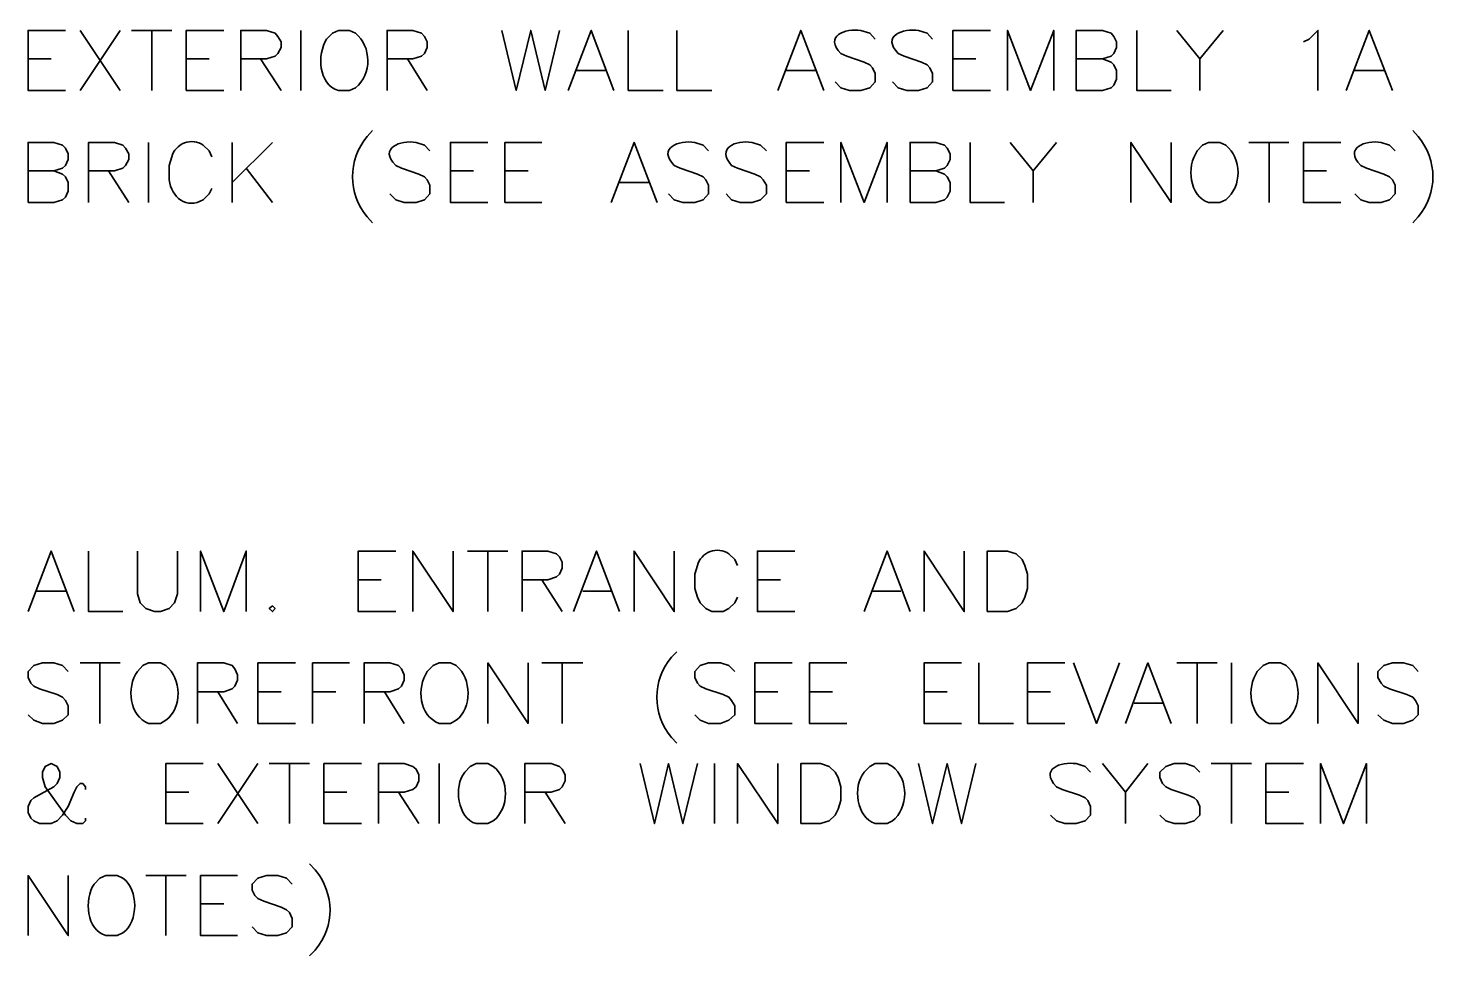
# Model space of a CAD drawing. Header units: inches. Extents: x 5 to 516, y -193 to 129.
# Drawn here: x 373.025 to 375.938, y -39.057 to -37.132 of the extents above; entities that cross this region are included whole.
import ezdxf

# ---------------------------------------------------------------- set-up
doc = ezdxf.new("R2010")
doc.units = ezdxf.units.IN
doc.header["$MEASUREMENT"] = 0
doc.layers.add('PDF5_Geometry', color=7, linetype='Continuous')

msp = doc.modelspace()

# ---------------------------------------------------------------- linework, layer by layer
at = {"layer": 'PDF5_Geometry', "lineweight": 35}
for points in [[(373.1032531, -37.2612317), (373.0254753, -37.2612317), (373.0254753, -37.1367873), (373.1032531, -37.1367873)], [(373.1332527, -37.1367878), (373.216586, -37.2612323)], [(373.216586, -37.1367878), (373.1332527, -37.2612323)], [(373.2399195, -37.1367878), (373.3232529, -37.1367878)], [(373.2821423, -37.1367878), (373.2821423, -37.2612323)], [(373.4310306, -37.2612317), (373.3532528, -37.2612317), (373.3532528, -37.1367873), (373.4310306, -37.1367873)], [(373.4665861, -37.2612317), (373.4665861, -37.1367873), (373.5199194, -37.1367873), (373.5376972, -37.1423429), (373.5432527, -37.1490095), (373.5499194, -37.1601206), (373.5499194, -37.1723429), (373.5432527, -37.1845651), (373.5376972, -37.1901206), (373.5199194, -37.1956762), (373.4665861, -37.1956762)], [(373.5910311, -37.1367878), (373.5910311, -37.2612323)], [(373.7043641, -37.1423434), (373.6921419, -37.1367878), (373.6688085, -37.1367878), (373.6565863, -37.1423434), (373.6443641, -37.1545656)], [(373.7699195, -37.2612317), (373.7699195, -37.1367873), (373.8232528, -37.1367873), (373.8410306, -37.1423429), (373.8476973, -37.1490095), (373.8532528, -37.1601206), (373.8532528, -37.1723429), (373.8476973, -37.1845651), (373.8410306, -37.1901206), (373.8232528, -37.1956762), (373.7699195, -37.1956762)], [(374.0076978, -37.1367878), (374.0376978, -37.2612323), (374.0676978, -37.1367878), (374.0976978, -37.2612323), (374.1276978, -37.1367878)], [(374.1454756, -37.2612317), (374.1932534, -37.1367873), (374.2399201, -37.2612317)], [(374.2699195, -37.1367878), (374.2699195, -37.2612323), (374.3421418, -37.2612323)], [(374.3710311, -37.1367878), (374.3710311, -37.2612323), (374.4432533, -37.2612323)], [(374.57992, -37.2612317), (374.6276977, -37.1367873), (374.6754755, -37.2612317)], [(374.7821424, -37.1545649), (374.7710313, -37.1423427), (374.7521424, -37.1367871)], [(374.901031, -37.1545649), (374.8899199, -37.1423427), (374.8721421, -37.1367871)], [(375.021031, -37.2612317), (374.9432532, -37.2612317), (374.9432532, -37.1367873), (375.021031, -37.1367873)], [(375.0565865, -37.2612317), (375.0565865, -37.1367873), (375.1043643, -37.2612317), (375.152142, -37.1367873), (375.152142, -37.2612317)], [(375.1988089, -37.2612317), (375.1988089, -37.1367873), (375.2532533, -37.1367873), (375.2710311, -37.1423429), (375.2765866, -37.1490095), (375.2821422, -37.1601206), (375.2821422, -37.1723429), (375.2765866, -37.1845651), (375.2710311, -37.1901206), (375.2532533, -37.1956762), (375.1988089, -37.1956762)], [(375.3243644, -37.1367878), (375.3243644, -37.2612323), (375.3954755, -37.2612323)], [(375.4076977, -37.1367878), (375.4554755, -37.1956767), (375.4554755, -37.2612323)], [(375.5032534, -37.1367878), (375.4554756, -37.1956767)], [(375.66992, -37.1601202), (375.6821423, -37.1545647), (375.6999201, -37.1367869), (375.6999201, -37.2612313)], [(375.7588087, -37.2612317), (375.8065865, -37.1367873), (375.8543643, -37.2612317)], [(373.0254753, -37.1956766), (373.0732531, -37.1956766)], [(373.3532528, -37.1956766), (373.4010306, -37.1956766)], [(373.5076978, -37.1956766), (373.54992, -37.2612322)], [(373.8121423, -37.1956766), (373.8532534, -37.2612322)], [(374.7110313, -37.1845649), (374.7232535, -37.1901205), (374.7588091, -37.2023427), (374.7710313, -37.2078982), (374.7765869, -37.2145649), (374.7821424, -37.225676), (374.7821424, -37.2434538), (374.7710313, -37.255676), (374.7521424, -37.2612316), (374.7288091, -37.2612316), (374.7110313, -37.255676), (374.6988091, -37.2434538)], [(374.8299199, -37.1845649), (374.8421421, -37.1901205), (374.8776977, -37.2023427), (374.8899199, -37.2078982), (374.8954755, -37.2145649), (374.901031, -37.225676), (374.901031, -37.2434538), (374.8899199, -37.255676), (374.8721421, -37.2612316), (374.8476977, -37.2612316), (374.8299199, -37.255676), (374.8176977, -37.2434538)], [(374.9432532, -37.1956766), (374.991031, -37.1956766)], [(375.2532533, -37.1956766), (375.2710311, -37.2023433), (375.2765867, -37.2078988), (375.2821422, -37.220121), (375.2821422, -37.2378988), (375.2765867, -37.250121), (375.2710311, -37.2556766), (375.2532533, -37.2612322), (375.1988089, -37.2612322)], [(374.1632533, -37.2201212), (374.2221421, -37.2201212)], [(374.5976976, -37.2201212), (374.6576976, -37.2201212)], [(375.7765866, -37.2201212), (375.8365866, -37.2201212)], [(373.6688085, -37.2612323), (373.6921419, -37.2612323), (373.7043641, -37.2556767)], [(373.0254753, -37.4934536), (373.0254753, -37.3690091), (373.0788087, -37.3690091), (373.0965865, -37.3745647), (373.1032531, -37.3812314), (373.1088087, -37.3923425), (373.1088087, -37.4045647), (373.1032531, -37.4167869), (373.0965865, -37.4223425), (373.0788087, -37.427898), (373.0254753, -37.427898)], [(373.1510309, -37.4934536), (373.1510309, -37.3690091), (373.2043642, -37.3690091), (373.222142, -37.3745647), (373.2276976, -37.3812314), (373.2343642, -37.3923425), (373.2343642, -37.4045647), (373.2276976, -37.4167869), (373.222142, -37.4223425), (373.2043642, -37.427898), (373.1510309, -37.427898)], [(373.2754754, -37.3690097), (373.2754754, -37.4934541)], [(373.448809, -37.3690097), (373.448809, -37.4934541)], [(373.5321423, -37.3690097), (373.448809, -37.452343)], [(373.8588087, -37.3867879), (373.8476976, -37.3745656), (373.8299198, -37.3690101)], [(373.9788087, -37.4934536), (373.9010309, -37.4934536), (373.9010309, -37.3690091), (373.9788087, -37.3690091)], [(374.0910309, -37.4934536), (374.0143642, -37.4934536), (374.0143642, -37.3690091), (374.0910309, -37.3690091)], [(374.2343643, -37.4934536), (374.2821421, -37.3690091), (374.3299199, -37.4934536)], [(374.4365862, -37.3867879), (374.4254751, -37.3745656), (374.4076973, -37.3690101)], [(374.5565864, -37.3867879), (374.5443642, -37.3745656), (374.5265864, -37.3690101)], [(374.6754754, -37.4934536), (374.5976976, -37.4934536), (374.5976976, -37.3690091), (374.6754754, -37.3690091)], [(374.7110308, -37.4934536), (374.7110308, -37.3690091), (374.7588086, -37.4934536), (374.8065864, -37.3690091), (374.8065864, -37.4934536)], [(374.854364, -37.4934536), (374.854364, -37.3690091), (374.9076973, -37.3690091), (374.9254751, -37.3745647), (374.9310307, -37.3812314), (374.9376973, -37.3923425), (374.9376973, -37.4045647), (374.9310307, -37.4167869), (374.9254751, -37.4223425), (374.9076973, -37.427898), (374.854364, -37.427898)], [(374.978809, -37.3690097), (374.978809, -37.4934541), (375.0499201, -37.4934541)], [(375.0621421, -37.3690097), (375.1099199, -37.4278986), (375.1099199, -37.4934541)], [(375.1576977, -37.3690097), (375.1099199, -37.4278986)], [(375.3121421, -37.4934536), (375.3121421, -37.3690091), (375.3954754, -37.4934536), (375.3954754, -37.3690091)], [(375.5088087, -37.3745652), (375.4965865, -37.3690097), (375.4732532, -37.3690097), (375.461031, -37.3745652), (375.4499198, -37.3867874)], [(375.5565865, -37.3690097), (375.6399199, -37.3690097)], [(375.5988087, -37.3690097), (375.5988087, -37.4934541)], [(375.7476978, -37.4934536), (375.66992, -37.4934536), (375.66992, -37.3690091), (375.7476978, -37.3690091)], [(375.85992, -37.3867879), (375.8488089, -37.3745656), (375.8310311, -37.3690101)], [(373.0788082, -37.4278984), (373.096586, -37.4345651), (373.1032526, -37.4401207), (373.1088082, -37.4523429), (373.1088082, -37.4701207), (373.1032526, -37.4823429), (373.096586, -37.4878984), (373.0788082, -37.493454), (373.0254749, -37.493454)], [(373.192142, -37.4278984), (373.2343642, -37.493454)], [(373.4776978, -37.4223431), (373.5321423, -37.4934542)], [(373.7876976, -37.4167879), (373.7999198, -37.4223434), (373.8354754, -37.4345656), (373.8476976, -37.4401212), (373.8532532, -37.4467879), (373.8588087, -37.457899), (373.8588087, -37.4756768), (373.8476976, -37.487899), (373.8299198, -37.4934545), (373.8054754, -37.4934545), (373.7876976, -37.487899), (373.7754754, -37.4756768)], [(373.9010309, -37.4278984), (373.9488087, -37.4278984)], [(374.0143642, -37.4278984), (374.062142, -37.4278984)], [(374.3654751, -37.4167879), (374.3776973, -37.4223434), (374.4132529, -37.4345656), (374.4254751, -37.4401212), (374.4310307, -37.4467879), (374.4365862, -37.457899), (374.4365862, -37.4756768), (374.4254751, -37.487899), (374.4076973, -37.4934545), (374.3832529, -37.4934545), (374.3654751, -37.487899), (374.3532529, -37.4756768)], [(374.4843642, -37.4167879), (374.4965864, -37.4223434), (374.532142, -37.4345656), (374.5443642, -37.4401212), (374.5499198, -37.4467879), (374.5565864, -37.457899), (374.5565864, -37.4756768), (374.5443642, -37.487899), (374.5265864, -37.4934545), (374.502142, -37.4934545), (374.4843642, -37.487899), (374.4732531, -37.4756768)], [(374.5976976, -37.4278984), (374.6454754, -37.4278984)], [(374.9076974, -37.4278984), (374.9254752, -37.4345651), (374.9310308, -37.4401207), (374.9376974, -37.4523429), (374.9376974, -37.4701207), (374.9310308, -37.4823429), (374.9254752, -37.4878984), (374.9076974, -37.493454), (374.8543641, -37.493454)], [(375.66992, -37.4278984), (375.7176978, -37.4278984)], [(375.7888088, -37.4167879), (375.8010311, -37.4223434), (375.8365866, -37.4345656), (375.8488089, -37.4401212), (375.8543644, -37.4467879), (375.85992, -37.457899), (375.85992, -37.4756768), (375.8488089, -37.487899), (375.8310311, -37.4934545), (375.8065866, -37.4934545), (375.7888088, -37.487899), (375.7765866, -37.4756768)], [(374.2521419, -37.452343), (374.3121419, -37.452343)], [(373.3888085, -37.4878985), (373.4010307, -37.4756763), (373.4065862, -37.4645651)], [(375.4732532, -37.4934541), (375.4965865, -37.4934541), (375.5088087, -37.4878986)], [(373.0254753, -38.342343), (373.0732531, -38.2167875), (373.1210309, -38.342343)], [(373.1510309, -38.2167881), (373.1510309, -38.3423436), (373.222142, -38.3423436)], [(373.2521418, -38.2167881), (373.2521418, -38.305677), (373.2576974, -38.3245658), (373.2699196, -38.335677), (373.2876974, -38.3423436), (373.2999196, -38.3423436), (373.3176974, -38.335677), (373.3288085, -38.3245658), (373.3354752, -38.305677), (373.3354752, -38.2167881)], [(373.3832527, -38.342343), (373.3832527, -38.2167875), (373.4310305, -38.342343), (373.4776972, -38.2167875), (373.4776972, -38.342343)], [(373.7876975, -38.342343), (373.7099197, -38.342343), (373.7099197, -38.2167875), (373.7876975, -38.2167875)], [(373.8232529, -38.342343), (373.8232529, -38.2167875), (373.9065863, -38.342343), (373.9065863, -38.2167875)], [(373.9365862, -38.2167881), (374.0199195, -38.2167881)], [(373.9788089, -38.2167881), (373.9788089, -38.3423436)], [(374.0499194, -38.342343), (374.0499194, -38.2167875), (374.1032528, -38.2167875), (374.1210306, -38.222343), (374.1276972, -38.2290097), (374.1332528, -38.2401208), (374.1332528, -38.252343), (374.1276972, -38.2645653), (374.1210306, -38.2701208), (374.1032528, -38.2767875), (374.0499194, -38.2767875)], [(374.1565863, -38.342343), (374.2043641, -38.2167875), (374.2521419, -38.342343)], [(374.2821424, -38.342343), (374.2821424, -38.2167875), (374.3654757, -38.342343), (374.3654757, -38.2167875)], [(374.6154755, -38.342343), (374.5376977, -38.342343), (374.5376977, -38.2167875), (374.6154755, -38.2167875)], [(374.7588089, -38.342343), (374.8065867, -38.2167875), (374.8543645, -38.342343)], [(374.8832528, -38.342343), (374.8832528, -38.2167875), (374.9665862, -38.342343), (374.9665862, -38.2167875)], [(373.7099197, -38.2767879), (373.7576975, -38.2767879)], [(374.0910311, -38.2767879), (374.1332534, -38.3423434)], [(374.5376977, -38.2767879), (374.5854755, -38.2767879)], [(373.043253, -38.3001214), (373.103253, -38.3001214)], [(374.1754755, -38.3001214), (374.2343644, -38.3001214)], [(374.7765865, -38.3001214), (374.8354754, -38.3001214)], [(373.1088087, -38.4667875), (373.0965865, -38.4545653), (373.0788087, -38.4490097), (373.0554753, -38.4490097), (373.0376976, -38.4545653), (373.0254753, -38.4667875), (373.0254753, -38.4790097), (373.0310309, -38.491232), (373.0376976, -38.4967875), (373.0488087, -38.5023431), (373.0854753, -38.5145653), (373.0965865, -38.5201209), (373.1032531, -38.5267875), (373.1088087, -38.5378986), (373.1088087, -38.5567875), (373.0965865, -38.5678986), (373.0788087, -38.5745653), (373.0554753, -38.5745653), (373.0376976, -38.5678986), (373.0254753, -38.5567875)], [(373.1332527, -38.4490099), (373.216586, -38.4490099)], [(373.1743644, -38.4490099), (373.1743644, -38.5745655)], [(373.3110309, -38.4545654), (373.2999198, -38.4490099), (373.2754754, -38.4490099), (373.2632531, -38.4545654), (373.252142, -38.4667877)], [(373.3765863, -38.5745654), (373.3765863, -38.4490099), (373.4310308, -38.4490099), (373.4488085, -38.4545654), (373.4543641, -38.4612321), (373.4599197, -38.4734543), (373.4599197, -38.4845654), (373.4543641, -38.4967877), (373.4488085, -38.5023432), (373.4310308, -38.5090099), (373.3765863, -38.5090099)], [(373.5799196, -38.5745654), (373.5021419, -38.5745654), (373.5021419, -38.4490099), (373.5799196, -38.4490099)], [(373.6154757, -38.5745654), (373.6154757, -38.4490099), (373.6921424, -38.4490099)], [(373.722142, -38.5745654), (373.722142, -38.4490099), (373.7754753, -38.4490099), (373.7932531, -38.4545654), (373.7999198, -38.4612321), (373.8054753, -38.4734543), (373.8054753, -38.4845654), (373.7999198, -38.4967877), (373.7932531, -38.5023432), (373.7754753, -38.5090099), (373.722142, -38.5090099)], [(373.913253, -38.4545654), (373.9010308, -38.4490099), (373.8776974, -38.4490099), (373.8654752, -38.4545654), (373.853253, -38.4667877)], [(373.9788089, -38.5745654), (373.9788089, -38.4490099), (374.0621423, -38.5745654), (374.0621423, -38.4490099)], [(374.0910311, -38.4490099), (374.1754756, -38.4490099)], [(374.1332528, -38.4490099), (374.1332528, -38.5745655)], [(374.3710311, -38.4256764), (374.35992, -38.4367875)], [(374.4910307, -38.4667875), (374.4788085, -38.4545653), (374.4610307, -38.4490097), (374.4365863, -38.4490097), (374.4188085, -38.4545653), (374.4076974, -38.4667875), (374.4076974, -38.4790097), (374.4132529, -38.491232), (374.4188085, -38.4967875), (374.4310307, -38.5023431), (374.4665863, -38.5145653), (374.4788085, -38.5201209), (374.484364, -38.5267875), (374.4910307, -38.5378986), (374.4910307, -38.5567875), (374.4788085, -38.5678986), (374.4610307, -38.5745653), (374.4365863, -38.5745653), (374.4188085, -38.5678986), (374.4076974, -38.5567875)], [(374.6099202, -38.5745654), (374.5321424, -38.5745654), (374.5321424, -38.4490099), (374.6099202, -38.4490099)], [(374.7232535, -38.5745654), (374.6454757, -38.5745654), (374.6454757, -38.4490099), (374.7232535, -38.4490099)], [(374.9610306, -38.5745654), (374.8832528, -38.5745654), (374.8832528, -38.4490099), (374.9610306, -38.4490099)], [(374.9965867, -38.4490099), (374.9965867, -38.5745655), (375.0688089, -38.5745655)], [(375.1754754, -38.5745654), (375.0976976, -38.5745654), (375.0976976, -38.4490099), (375.1754754, -38.4490099)], [(375.1932532, -38.4490099), (375.241031, -38.5745655), (375.2888088, -38.4490099)], [(375.3010309, -38.5745654), (375.3476976, -38.4490099), (375.3954753, -38.5745654)], [(375.4076977, -38.4490099), (375.4910311, -38.4490099)], [(375.4499199, -38.4490099), (375.4499199, -38.5745655)], [(375.521031, -38.4490099), (375.521031, -38.5745655)], [(375.6343643, -38.4545654), (375.6221421, -38.4490099), (375.5988087, -38.4490099), (375.5865865, -38.4545654), (375.5743643, -38.4667877)], [(375.69992, -38.5745654), (375.69992, -38.4490099), (375.7832533, -38.5745654), (375.7832533, -38.4490099)], [(375.9076978, -38.4667875), (375.8965867, -38.4545653), (375.8776978, -38.4490097), (375.8543644, -38.4490097), (375.8365867, -38.4545653), (375.8243644, -38.4667875), (375.8243644, -38.4790097), (375.8310311, -38.491232), (375.8365867, -38.4967875), (375.8488089, -38.5023431), (375.8843644, -38.5145653), (375.8965867, -38.5201209), (375.9021422, -38.5267875), (375.9076978, -38.5378986), (375.9076978, -38.5567875), (375.8965867, -38.5678986), (375.8776978, -38.5745653), (375.8543644, -38.5745653), (375.8365867, -38.5678986), (375.8243644, -38.5567875)], [(373.4188085, -38.5090097), (373.4599196, -38.5745653)], [(373.5021419, -38.5090097), (373.5499196, -38.5090097)], [(373.6154757, -38.5090097), (373.6632535, -38.5090097)], [(373.7643642, -38.5090097), (373.8054753, -38.5745653)], [(374.5321424, -38.5090097), (374.5799202, -38.5090097)], [(374.6454757, -38.5090097), (374.6932535, -38.5090097)], [(374.8832528, -38.5090097), (374.9310306, -38.5090097)], [(375.0976976, -38.5090097), (375.1454754, -38.5090097)], [(375.3188088, -38.5323432), (375.3776977, -38.5323432)], [(373.2754754, -38.5745655), (373.2999198, -38.5745655), (373.3110309, -38.5678988)], [(373.8776974, -38.5745655), (373.9010308, -38.5745655), (373.913253, -38.5678988)], [(375.5988087, -38.5745655), (375.6221421, -38.5745655), (375.6343643, -38.5678988)], [(374.35992, -38.6034542), (374.3710311, -38.6156764)], [(373.1443645, -38.7112316), (373.1443645, -38.7056761), (373.1388089, -38.6990094), (373.1332534, -38.6990094), (373.1265867, -38.7056761), (373.1210311, -38.7167872), (373.1088089, -38.7467872), (373.0965867, -38.764565), (373.0854756, -38.7767872), (373.0732534, -38.7823428), (373.0488089, -38.7823428), (373.0376978, -38.7767872), (373.0310311, -38.7712316), (373.0254756, -38.7590094), (373.0254756, -38.7467872), (373.0310311, -38.734565), (373.0376978, -38.7290094), (373.0788089, -38.7056761), (373.0854756, -38.6990094), (373.0910311, -38.6867872), (373.0910311, -38.6756761), (373.0854756, -38.6634539), (373.0732534, -38.6578983), (373.0610311, -38.6634539), (373.0554756, -38.6756761), (373.0554756, -38.6867872), (373.0610311, -38.7056761), (373.0732534, -38.7234539), (373.1032534, -38.764565), (373.1143645, -38.7767872), (373.1265867, -38.7823428), (373.1388089, -38.7823428), (373.1443645, -38.7767872), (373.1443645, -38.7712316)], [(373.3888089, -38.7823433), (373.3110312, -38.7823433), (373.3110312, -38.6578988), (373.3888089, -38.6578988)], [(373.4188085, -38.6578988), (373.5021419, -38.7823432)], [(373.5021419, -38.6578988), (373.4188085, -38.7823432)], [(373.5254754, -38.6578988), (373.6088087, -38.6578988)], [(373.5676976, -38.6578988), (373.5676976, -38.7823432)], [(373.7165864, -38.7823433), (373.6388086, -38.7823433), (373.6388086, -38.6578988), (373.7165864, -38.6578988)], [(373.7521419, -38.7823433), (373.7521419, -38.6578988), (373.8054752, -38.6578988), (373.823253, -38.6634544), (373.8299197, -38.6690099), (373.8354752, -38.6812321), (373.8354752, -38.6934544), (373.8299197, -38.7056766), (373.823253, -38.7112321), (373.8054752, -38.7167877), (373.7521419, -38.7167877)], [(373.8776974, -38.6578988), (373.8776974, -38.7823432)], [(373.9899199, -38.6634543), (373.9788088, -38.6578988), (373.9543644, -38.6578988), (373.9421421, -38.6634543), (373.931031, -38.6756766)], [(374.0554753, -38.7823433), (374.0554753, -38.6578988), (374.1099198, -38.6578988), (374.1276976, -38.6634544), (374.1332531, -38.6690099), (374.1388087, -38.6812321), (374.1388087, -38.6934544), (374.1332531, -38.7056766), (374.1276976, -38.7112321), (374.1099198, -38.7167877), (374.0554753, -38.7167877)], [(374.2943641, -38.6578988), (374.3243641, -38.7823432), (374.353253, -38.6578988), (374.383253, -38.7823432), (374.413253, -38.6578988)], [(374.4488091, -38.6578988), (374.4488091, -38.7823432)], [(374.4965866, -38.7823433), (374.4965866, -38.6578988), (374.57992, -38.7823433), (374.57992, -38.6578988)], [(374.817698, -38.6634543), (374.8065869, -38.6578988), (374.7821424, -38.6578988), (374.7710313, -38.6634543), (374.7588091, -38.6756766)], [(374.8721422, -38.6578988), (374.9010311, -38.7823432), (374.9310311, -38.6578988), (374.9610311, -38.7823432), (374.9910311, -38.6578988)], [(375.2288088, -38.6756764), (375.2176977, -38.6634542), (375.1988088, -38.6578986)], [(375.2532533, -38.6578988), (375.3010311, -38.7167877), (375.3010311, -38.7823432)], [(375.3476976, -38.6578988), (375.301031, -38.7167877)], [(375.4554756, -38.6756764), (375.4432533, -38.6634542), (375.4254756, -38.6578986), (375.4021422, -38.6578986), (375.3843644, -38.6634542), (375.3721422, -38.6756764), (375.3721422, -38.6867875), (375.3776978, -38.6990097), (375.3843644, -38.7056764), (375.3954755, -38.711232), (375.4310311, -38.7234542), (375.4432533, -38.7290097), (375.44992, -38.7345653), (375.4554756, -38.7467875), (375.4554756, -38.7645653), (375.4432533, -38.7767875), (375.4254756, -38.7823431), (375.4021422, -38.7823431), (375.3843644, -38.7767875), (375.3721422, -38.7645653)], [(375.4788088, -38.6578988), (375.5621421, -38.6578988)], [(375.521031, -38.6578988), (375.521031, -38.7823432)], [(375.6699198, -38.7823433), (375.592142, -38.7823433), (375.592142, -38.6578988), (375.6699198, -38.6578988)], [(375.7054756, -38.7823433), (375.7054756, -38.6578988), (375.7532534, -38.7823433), (375.8010311, -38.6578988), (375.8010311, -38.7823433)], [(375.1576977, -38.7056764), (375.1699199, -38.711232), (375.2054754, -38.7234542), (375.2176977, -38.7290097), (375.2232532, -38.7345653), (375.2288088, -38.7467875), (375.2288088, -38.7645653), (375.2176977, -38.7767875), (375.1988088, -38.7823431), (375.1754754, -38.7823431), (375.1576977, -38.7767875), (375.1454754, -38.7645653)], [(373.3110312, -38.7167875), (373.3588089, -38.7167875)], [(373.6388086, -38.7167875), (373.6865864, -38.7167875)], [(373.793253, -38.7167875), (373.8354752, -38.7823431)], [(374.0976975, -38.7167875), (374.1388086, -38.7823431)], [(375.592142, -38.7167875), (375.6399198, -38.7167875)], [(373.9543644, -38.7823432), (373.9788088, -38.7823432), (373.9899199, -38.7767877)], [(374.7821424, -38.7823432), (374.8065869, -38.7823432), (374.817698, -38.7767877)], [(373.6088087, -38.8656766), (373.6210309, -38.8778988)], [(373.0254753, -39.0145651), (373.0254753, -38.8901206), (373.1088087, -39.0145651), (373.1088087, -38.8901206)], [(373.2221417, -38.8956767), (373.2099195, -38.8901212), (373.1865861, -38.8901212), (373.1743639, -38.8956767), (373.1621417, -38.907899)], [(373.2699195, -38.8901212), (373.3532528, -38.8901212)], [(373.3110312, -38.8901212), (373.3110312, -39.0145656)], [(373.4599194, -39.0145651), (373.3832527, -39.0145651), (373.3832527, -38.8901206), (373.4599194, -38.8901206)], [(373.5732529, -38.9078988), (373.5610307, -38.8956766), (373.5432529, -38.890121), (373.5199196, -38.890121), (373.5021418, -38.8956766), (373.4899196, -38.9078988), (373.4899196, -38.920121), (373.4954751, -38.9312321), (373.5021418, -38.9378988), (373.514364, -38.9434544), (373.5499196, -38.9556766), (373.5610307, -38.9612321), (373.5676974, -38.9667877), (373.5732529, -38.9790099), (373.5732529, -38.9967877), (373.5610307, -39.0090099), (373.5432529, -39.0145655), (373.5199196, -39.0145655), (373.5021418, -39.0090099), (373.4899196, -38.9967877)], [(373.3832527, -38.9490099), (373.4310305, -38.9490099)], [(373.1865861, -39.0145656), (373.2099195, -39.0145656), (373.2221417, -39.0090101)], [(373.6210309, -39.0445655), (373.6088087, -39.0567877)]]:
    msp.add_lwpolyline(points, dxfattribs=at)
for points in [[(373.7399196, -37.3445651), (373.7288085, -37.3567873, 0.369416811), (373.7288085, -37.523454), (373.7399196, -37.5356762)], [(375.8965866, -37.3445651), (375.9076977, -37.3567873, -0.36941685), (375.9076977, -37.523454), (375.8965866, -37.5356762)], [(373.4065862, -37.3990096), (373.4010307, -37.3867874), (373.3888085, -37.3745651, 0.508362924), (373.3232529, -37.3990096), (373.3176973, -37.4167874), (373.3176973, -37.4467874)], [(374.4965866, -38.246788), (374.4910311, -38.2345657), (374.4788088, -38.2223435, 0.50829303), (374.4132533, -38.246788), (374.4076977, -38.2645657), (374.4076977, -38.2945658), (374.4132533, -38.3123435), (374.4188088, -38.3245658), (374.431031, -38.3356769), (374.4432533, -38.3423435), (374.4665866, -38.3423435), (374.4788088, -38.3356769), (374.4910311, -38.3245658), (374.4965866, -38.3123435)]]:
    msp.add_lwpolyline(points, format="xyb", dxfattribs=at)
for points in [[(375.0143643, -38.342343), (375.0143643, -38.2167875), (375.0565865, -38.2167875), (375.0743643, -38.222343), (375.0865865, -38.2345653), (375.0921421, -38.2467875), (375.0976976, -38.2645653), (375.0976976, -38.2945653), (375.0921421, -38.312343), (375.0865865, -38.3245653), (375.0743643, -38.3356764), (375.0565865, -38.342343)], [(373.5321423, -38.3301213), (373.5254757, -38.3356769), (373.5321423, -38.3423435), (373.5376979, -38.3356769)], [(374.6276975, -38.7823433), (374.6276975, -38.6578988), (374.6688086, -38.6578988), (374.6865864, -38.6634544), (374.6988086, -38.6756766), (374.7054753, -38.6867877), (374.7110308, -38.7056766), (374.7110308, -38.7345655), (374.7054753, -38.7523433), (374.6988086, -38.7645655), (374.6865864, -38.7767877), (374.6688086, -38.7823433)]]:
    msp.add_lwpolyline(points, close=True, dxfattribs=at)
for points in [[(374.7521424, -37.1367871), (374.7200128, -37.1319538), (374.6752535, -37.1484167), (374.7110313, -37.1845649)], [(374.8721421, -37.1367871), (374.839994, -37.1317686), (374.7936977, -37.1478612), (374.8299199, -37.1845649)], [(373.6443641, -37.1545656), (373.6243456, -37.1866397), (373.6270678, -37.2480286), (373.6688085, -37.2612323)], [(373.7043641, -37.2556767), (373.739216, -37.2280656), (373.7377345, -37.1695656), (373.7043641, -37.1423434)], [(373.8299198, -37.3690101), (373.7977902, -37.3639916), (373.7514569, -37.3800842), (373.7876976, -37.4167879)], [(374.4076973, -37.3690101), (374.3755677, -37.3639916), (374.3292344, -37.3800842), (374.3654751, -37.4167879)], [(374.5265864, -37.3690101), (374.4930124, -37.3636027), (374.4511975, -37.3804545), (374.4843642, -37.4167879)], [(375.8310311, -37.3690101), (375.7989014, -37.3639916), (375.7525681, -37.3800842), (375.7888088, -37.4167879)], [(375.4499198, -37.3867874), (375.4263087, -37.4187319), (375.4339754, -37.4809726), (375.4732532, -37.4934541)], [(375.5088087, -37.4878986), (375.5436606, -37.4602875), (375.5421791, -37.401806), (375.5088087, -37.3745652)], [(373.3176973, -37.4467874), (373.3237344, -37.4830096), (373.353327, -37.5083059), (373.3888085, -37.4878985)], [(374.35992, -38.4367875), (374.3193088, -38.4842875), (374.3185681, -38.5561394), (374.35992, -38.6034542)], [(373.252142, -38.4667877), (373.2288828, -38.4992877), (373.2353457, -38.5593432), (373.2754754, -38.5745655)], [(373.3110309, -38.5678988), (373.3458272, -38.5418247), (373.3444013, -38.4813803), (373.3110309, -38.4545654)], [(373.853253, -38.4667877), (373.8308456, -38.5011025), (373.8359752, -38.5580655), (373.8776974, -38.5745655)], [(373.913253, -38.5678988), (373.9465122, -38.5423062), (373.9455678, -38.4814543), (373.913253, -38.4545654)], [(375.5743643, -38.4667877), (375.5519569, -38.5011025), (375.5570865, -38.5580655), (375.5988087, -38.5745655)], [(375.6343643, -38.5678988), (375.6676235, -38.5423062), (375.6666791, -38.4814543), (375.6343643, -38.4545654)], [(375.1988088, -38.6578986), (375.1663643, -38.6533431), (375.1224199, -38.6689171), (375.1576977, -38.7056764)], [(373.931031, -38.6756766), (373.9070495, -38.705084), (373.9161051, -38.7713988), (373.9543644, -38.7823432)], [(373.9899199, -38.7767877), (374.0235125, -38.7496395), (374.0242718, -38.6904358), (373.9899199, -38.6634543)], [(374.7588091, -38.6756766), (374.735235, -38.7058988), (374.7427721, -38.7687692), (374.7821424, -38.7823432)], [(374.817698, -38.7767877), (374.8512906, -38.7496395), (374.8520499, -38.6904543), (374.817698, -38.6634543)], [(373.6210309, -38.8778988), (373.6614384, -38.9294173), (373.6622161, -38.993084), (373.6210309, -39.0445655)], [(373.1621417, -38.907899), (373.1413083, -38.9402693), (373.1468454, -39.0032138), (373.1865861, -39.0145656)], [(373.2221417, -39.0090101), (373.2546046, -38.9851027), (373.2546046, -38.9195841), (373.2221417, -38.8956767)]]:
    msp.add_open_spline(points, degree=3, dxfattribs=at)

doc.saveas('drawing.dxf')
